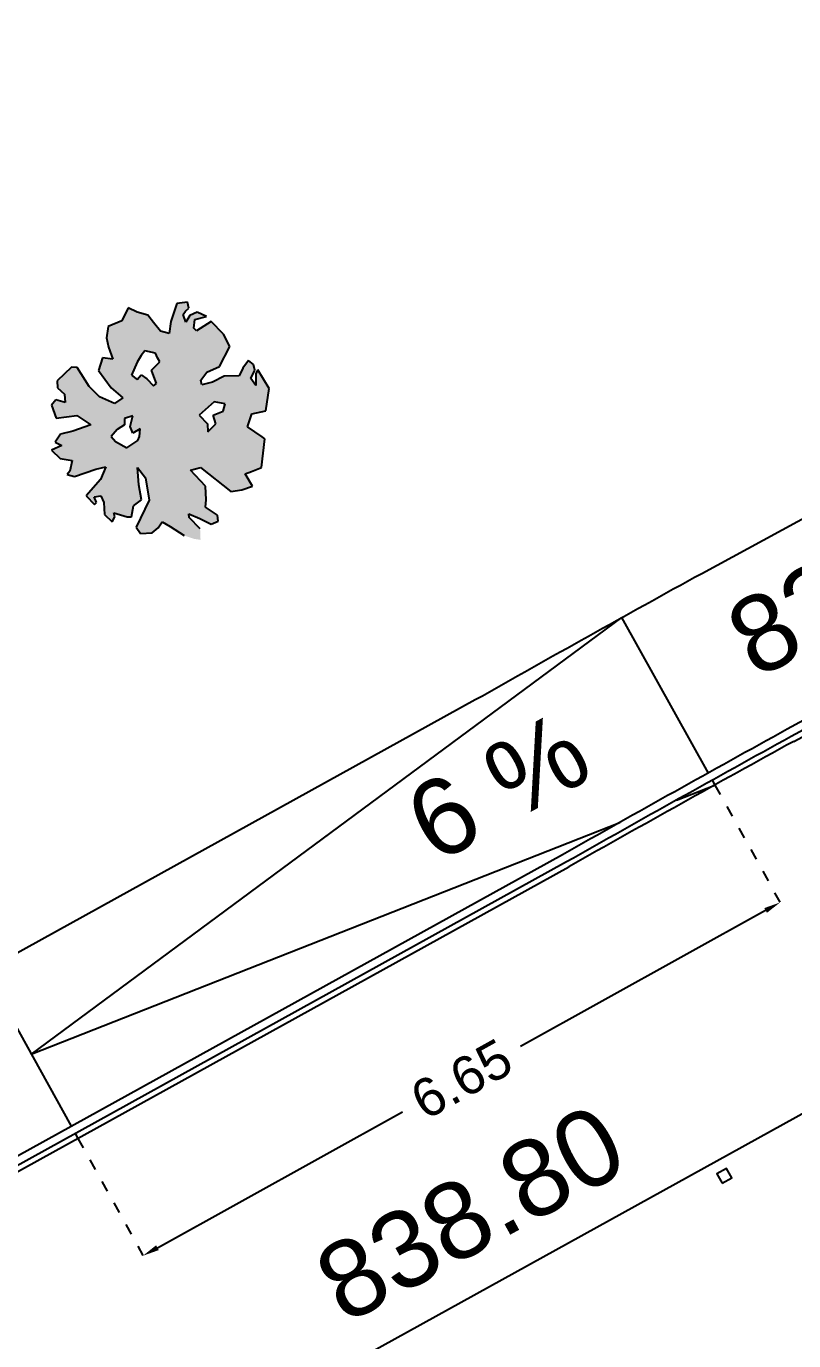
# Model space of a CAD drawing. Header units: millimetres. Extents: x 441061 to 442903, y 4515148 to 4515613.
# Drawn here: x 442190.05 to 442197.05, y 4515563.05 to 4515575.05 of the extents above; entities that cross this region are included whole.
import ezdxf
from ezdxf.enums import TextEntityAlignment as Align

# ---------------------------------------------------------------- set-up
doc = ezdxf.new("R2010")
doc.units = ezdxf.units.MM
doc.linetypes.add('CONTINUA', pattern=[0])
doc.linetypes.add('PUNTOS2', pattern=[0.125, 0, -0.125])
for name, color, linetype in [('01_cotas', 254, 'Continuous'), ('01_mono BAJA', 2, 'Continuous'), ('01_niveles', 2, 'Continuous'), ('01_piscinas', 254, 'Continuous')]:
    doc.layers.add(name, color=color, linetype=linetype)
doc.styles.add('Estilo1', font='swissel.ttf')
doc.styles.add('ROMANS', font='romans')
doc.dimstyles.new('DECIMAL-50', dxfattribs={"dimtxt": 0.08, "dimasz": 0.15, "dimexe": 0.09, "dimexo": 0, "dimgap": 0.09, "dimtad": 0, "dimzin": 0, "dimdsep": 46, "dimtxsty": 'ROMANS', "dimcen": 0.09, "dimclrt": 6, "dimadec": 0, "dimazin": 0, "dimtfac": 1.38, "dimtix": 1, "dimtofl": 0, "dimtmove": 2, "dimatfit": 3, "dimldrblk": 'OBLIQUE', "dimfxl": 1, "dimtolj": 1, "dimtzin": 0, "dimarcsym": 0})

# ---------------------------------------------------------------- blocks, each defined once
blk = doc.blocks.new('A$C6A825EFA')
at = {"layer": '01_mono BAJA', "color": 254}
blk.add_line((0, 0, 0), (15.7, 0, 0), dxfattribs=at)
blk.add_lwpolyline([(11.835, 0.2), (11.735, 0.2), (11.735, 0.1), (11.835, 0.1)], close=True, dxfattribs=at)
blk = doc.blocks.new('*D775')
at = {"layer": '01_cotas', "color": 0, "linetype": 'PUNTOS2', "lineweight": -2, "transparency": 16777216}
for p, q in [((442196.335, 4515568.122), (442196.974, 4515566.971)), ((442190.521, 4515564.894), (442191.16, 4515563.743))]:
    blk.add_line(p, q, dxfattribs=at)
at = {"layer": '01_cotas', "color": 0, "lineweight": -2, "transparency": 16777216}
for p, q in [((442196.799, 4515566.976), (442194.561, 4515565.734)), ((442191.247, 4515563.895), (442193.485, 4515565.137))]:
    blk.add_line(p, q, dxfattribs=at)
at = {"layer": '01_cotas', "color": 0, "transparency": 16777216}
for points in [[(442196.787, 4515566.998), (442196.811, 4515566.955), (442196.93, 4515567.049)], [(442191.235, 4515563.917), (442191.259, 4515563.873), (442191.116, 4515563.822)]]:
    blk.add_solid(points, dxfattribs=at)
at = {"layer": '01_cotas', "color": 7, "transparency": 16777216, "insert": (442194.023, 4515565.436), "char_height": 0.35, "attachment_point": 5, "rotation": 29.0323, "style": 'Estilo1'}
blk.add_mtext('\\A1;6.65', dxfattribs=at)

msp = doc.modelspace()

# ---------------------------------------------------------------- hatches: boundary and pattern name
at = {"layer": '01_piscinas'}
h = msp.add_hatch(dxfattribs=at)
h.set_pattern_fill('DOTS', color=256, scale=0.0396, style=0)
h.set_pattern_definition([(0, (438778.212023, 4513396.978436), (0.014597253, 0.029194506), [0, -0.029194506])])
h.paths.add_polyline_path([(442191.652, 4515571.777), (442191.643, 4515571.821), (442191.698, 4515571.895), (442191.813, 4515571.947), (442191.907, 4515572.128), (442191.852, 4515572.24), (442191.738, 4515572.356), (442191.605, 4515572.271), (442191.581, 4515572.295), (442191.59, 4515572.376), (442191.694, 4515572.401), (442191.609, 4515572.442), (442191.543, 4515572.413), (442191.508, 4515572.352), (442191.483, 4515572.422), (442191.504, 4515572.452), (442191.534, 4515572.478), (442191.523, 4515572.534), (442191.425, 4515572.521), (442191.37, 4515572.357), (442191.355, 4515572.248), (442191.274, 4515572.267), (442191.212, 4515572.347), (442191.161, 4515572.416), (442191.062, 4515572.443), (442190.98, 4515572.481), (442190.923, 4515572.363), (442190.797, 4515572.311), (442190.782, 4515572.207), (442190.8, 4515572.121), (442190.841, 4515572.012), (442190.745, 4515572.025), (442190.71, 4515571.908), (442190.826, 4515571.751), (442190.933, 4515571.66), (442190.855, 4515571.609), (442190.719, 4515571.667), (442190.623, 4515571.764), (442190.516, 4515571.935), (442190.462, 4515571.938), (442190.333, 4515571.816), (442190.336, 4515571.751), (442190.398, 4515571.693), (442190.406, 4515571.618), (442190.32, 4515571.642), (442190.28, 4515571.592), (442190.324, 4515571.475), (442190.512, 4515571.499), (442190.641, 4515571.413), (442190.476, 4515571.354), (442190.364, 4515571.327), (442190.313, 4515571.255), (442190.376, 4515571.224), (442190.28, 4515571.181), (442190.361, 4515571.105), (442190.468, 4515571.086), (442190.448, 4515570.988), (442190.423, 4515570.958), (442190.489, 4515570.941), (442190.684, 4515571.008), (442190.775, 4515571.03), (442190.729, 4515570.912), (442190.596, 4515570.765), (442190.674, 4515570.686), (442190.691, 4515570.703), (442190.669, 4515570.754), (442190.731, 4515570.764), (442190.759, 4515570.702), (442190.765, 4515570.594), (442190.833, 4515570.526), (442190.859, 4515570.572), (442190.85, 4515570.61), (442190.97, 4515570.573), (442191.011, 4515570.571), (442191.028, 4515570.672), (442191.101, 4515570.728), (442191.077, 4515570.865), (442191.067, 4515571.022), (442191.139, 4515570.927), (442191.171, 4515570.725), (442191.053, 4515570.478), (442191.094, 4515570.419), (442191.2, 4515570.425), (442191.253, 4515570.473), (442191.29, 4515570.525), (442191.364, 4515570.484), (442191.491, 4515570.401), (442191.582, 4515570.371), (442191.641, 4515570.362), (442191.637, 4515570.462), (442191.538, 4515570.567), (442191.534, 4515570.6), (442191.633, 4515570.557), (442191.739, 4515570.505), (442191.802, 4515570.532), (442191.796, 4515570.588), (442191.686, 4515570.661), (442191.691, 4515570.729), (442191.685, 4515570.853), (442191.548, 4515570.998), (442191.641, 4515571.022), (442191.916, 4515570.805), (442192.019, 4515570.819), (442192.116, 4515570.852), (442192.047, 4515570.966), (442192.105, 4515570.987), (442192.196, 4515571.024), (442192.228, 4515571.285), (442192.204, 4515571.303), (442192.07, 4515571.394), (442192.11, 4515571.512), (442192.236, 4515571.542), (442192.268, 4515571.746), (442192.164, 4515571.914), (442192.146, 4515571.881), (442192.147, 4515571.773), (442192.101, 4515571.836), (442192.137, 4515571.913), (442192.125, 4515571.964), (442192.078, 4515572.001), (442192.027, 4515571.929), (442191.994, 4515571.86), (442191.858, 4515571.856), (442191.751, 4515571.802)])
h.paths.add_polyline_path([(442191.238, 4515571.79), (442191.213, 4515571.769), (442191.15, 4515571.832), (442191.1, 4515571.87), (442191.062, 4515571.828), (442191.011, 4515571.866), (442191.062, 4515571.984), (442191.1, 4515572.047), (442191.133, 4515572.089), (442191.23, 4515572.068), (442191.247, 4515572.026), (442191.268, 4515571.988), (442191.192, 4515571.912), (442191.205, 4515571.879)], flags=16)
h.paths.add_polyline_path([(442191.629, 4515571.501), (442191.764, 4515571.622), (442191.865, 4515571.606), (442191.848, 4515571.538), (442191.755, 4515571.501), (442191.78, 4515571.421), (442191.709, 4515571.349), (442191.705, 4515571.421)], flags=16)
h.paths.add_polyline_path([(442191.024, 4515571.496), (442190.999, 4515571.396), (442191.024, 4515571.337), (442191.091, 4515571.375), (442191.083, 4515571.307), (442191.07, 4515571.27), (442190.969, 4515571.202), (442190.864, 4515571.261), (442190.826, 4515571.307), (442190.881, 4515571.37), (442190.948, 4515571.412), (442190.948, 4515571.471)], flags=16)

# ---------------------------------------------------------------- linework, layer by layer
at = {"color": 120, "linetype": 'CONTINUA'}
for p, q in [((442189.669, 4515566.434, 0), (442190.46, 4515565.004, 0)), ((442190.496, 4515564.938, 0), (442190.521, 4515564.894, 0))]:
    msp.add_line(p, q, dxfattribs=at)
at = {"color": 120, "linetype": 'CONTINUA', "elevation": 0}
for points in [[(442195.484, 4515569.651), (442190.095, 4515565.664), (442195.467, 4515567.78)], [(442195.484, 4515569.651), (442196.274, 4515568.231)], [(442195.985, 4515567.984), (442196.335, 4515568.122)], [(442196.311, 4515568.165), (442196.335, 4515568.122)]]:
    msp.add_lwpolyline(points, dxfattribs=at)
at = {"layer": '01_piscinas'}
for p, q in [((442190.98, 4515572.481), (442190.923, 4515572.363)), ((442191.062, 4515572.443), (442190.98, 4515572.481)), ((442191.161, 4515572.416), (442191.062, 4515572.443)), ((442191.425, 4515572.521), (442191.37, 4515572.357)), ((442191.523, 4515572.534), (442191.425, 4515572.521)), ((442191.483, 4515572.422), (442191.504, 4515572.452)), ((442191.508, 4515572.352), (442191.483, 4515572.422)), ((442191.504, 4515572.452), (442191.534, 4515572.478)), ((442191.534, 4515572.478), (442191.523, 4515572.534)), ((442191.609, 4515572.442), (442191.543, 4515572.413)), ((442191.694, 4515572.401), (442191.609, 4515572.442)), ((442190.797, 4515572.311), (442190.782, 4515572.207)), ((442190.923, 4515572.363), (442190.797, 4515572.311)), ((442191.212, 4515572.347), (442191.161, 4515572.416)), ((442191.274, 4515572.267), (442191.212, 4515572.347)), ((442191.37, 4515572.357), (442191.355, 4515572.248)), ((442191.543, 4515572.413), (442191.508, 4515572.352)), ((442191.581, 4515572.295), (442191.59, 4515572.376)), ((442191.59, 4515572.376), (442191.694, 4515572.401)), ((442191.738, 4515572.356), (442191.605, 4515572.271)), ((442191.852, 4515572.24), (442191.738, 4515572.356)), ((442190.782, 4515572.207), (442190.8, 4515572.121)), ((442191.355, 4515572.248), (442191.274, 4515572.267)), ((442191.605, 4515572.271), (442191.581, 4515572.295)), ((442191.907, 4515572.128), (442191.852, 4515572.24)), ((442190.8, 4515572.121), (442190.841, 4515572.012)), ((442191.133, 4515572.089), (442191.1, 4515572.047)), ((442191.23, 4515572.068), (442191.133, 4515572.089)), ((442191.247, 4515572.026), (442191.23, 4515572.068)), ((442191.813, 4515571.947), (442191.907, 4515572.128)), ((442190.462, 4515571.938), (442190.333, 4515571.816)), ((442190.516, 4515571.935), (442190.462, 4515571.938)), ((442190.745, 4515572.025), (442190.71, 4515571.908)), ((442190.841, 4515572.012), (442190.745, 4515572.025)), ((442191.062, 4515571.984), (442191.011, 4515571.866)), ((442191.1, 4515572.047), (442191.062, 4515571.984)), ((442191.192, 4515571.912), (442191.268, 4515571.988)), ((442191.268, 4515571.988), (442191.247, 4515572.026)), ((442191.698, 4515571.895), (442191.813, 4515571.947)), ((442192.078, 4515572.001), (442192.027, 4515571.929)), ((442192.125, 4515571.964), (442192.078, 4515572.001)), ((442192.137, 4515571.913), (442192.125, 4515571.964)), ((442190.623, 4515571.764), (442190.516, 4515571.935)), ((442190.71, 4515571.908), (442190.826, 4515571.751)), ((442191.011, 4515571.866), (442191.062, 4515571.828)), ((442191.062, 4515571.828), (442191.1, 4515571.87)), ((442191.1, 4515571.87), (442191.15, 4515571.832)), ((442191.15, 4515571.832), (442191.213, 4515571.769)), ((442191.205, 4515571.879), (442191.192, 4515571.912)), ((442191.238, 4515571.79), (442191.205, 4515571.879)), ((442191.643, 4515571.821), (442191.698, 4515571.895)), ((442191.652, 4515571.777), (442191.643, 4515571.821)), ((442191.858, 4515571.856), (442191.751, 4515571.802)), ((442191.994, 4515571.86), (442191.858, 4515571.856)), ((442192.027, 4515571.929), (442191.994, 4515571.86)), ((442192.101, 4515571.836), (442192.137, 4515571.913)), ((442192.147, 4515571.773), (442192.101, 4515571.836)), ((442192.164, 4515571.914), (442192.146, 4515571.881)), ((442192.146, 4515571.881), (442192.147, 4515571.773)), ((442192.268, 4515571.746), (442192.164, 4515571.914)), ((442190.333, 4515571.816), (442190.336, 4515571.751)), ((442190.336, 4515571.751), (442190.398, 4515571.693)), ((442190.719, 4515571.667), (442190.623, 4515571.764)), ((442190.826, 4515571.751), (442190.933, 4515571.66)), ((442191.213, 4515571.769), (442191.238, 4515571.79)), ((442191.751, 4515571.802), (442191.652, 4515571.777)), ((442192.236, 4515571.542), (442192.268, 4515571.746)), ((442190.32, 4515571.642), (442190.28, 4515571.592)), ((442190.28, 4515571.592), (442190.324, 4515571.475)), ((442190.406, 4515571.618), (442190.32, 4515571.642)), ((442190.398, 4515571.693), (442190.406, 4515571.618)), ((442190.855, 4515571.609), (442190.719, 4515571.667)), ((442190.933, 4515571.66), (442190.855, 4515571.609)), ((442191.764, 4515571.622), (442191.629, 4515571.501)), ((442191.865, 4515571.606), (442191.764, 4515571.622)), ((442191.848, 4515571.538), (442191.865, 4515571.606)), ((442190.324, 4515571.475), (442190.512, 4515571.499)), ((442190.512, 4515571.499), (442190.641, 4515571.413)), ((442191.024, 4515571.496), (442190.948, 4515571.471)), ((442190.948, 4515571.471), (442190.948, 4515571.412)), ((442190.999, 4515571.396), (442191.024, 4515571.496)), ((442191.629, 4515571.501), (442191.705, 4515571.421)), ((442191.755, 4515571.501), (442191.848, 4515571.538)), ((442191.78, 4515571.421), (442191.755, 4515571.501)), ((442192.07, 4515571.394), (442192.11, 4515571.512)), ((442192.11, 4515571.512), (442192.236, 4515571.542)), ((442190.476, 4515571.354), (442190.364, 4515571.327)), ((442190.641, 4515571.413), (442190.476, 4515571.354)), ((442190.881, 4515571.37), (442190.826, 4515571.307)), ((442190.948, 4515571.412), (442190.881, 4515571.37)), ((442191.024, 4515571.337), (442190.999, 4515571.396)), ((442191.091, 4515571.375), (442191.024, 4515571.337)), ((442191.083, 4515571.307), (442191.091, 4515571.375)), ((442191.705, 4515571.421), (442191.709, 4515571.349)), ((442191.709, 4515571.349), (442191.78, 4515571.421)), ((442192.204, 4515571.303), (442192.07, 4515571.394)), ((442190.376, 4515571.224), (442190.28, 4515571.181)), ((442190.364, 4515571.327), (442190.313, 4515571.255)), ((442190.313, 4515571.255), (442190.376, 4515571.224)), ((442190.826, 4515571.307), (442190.864, 4515571.261)), ((442190.864, 4515571.261), (442190.969, 4515571.202)), ((442190.969, 4515571.202), (442191.07, 4515571.27)), ((442191.07, 4515571.27), (442191.083, 4515571.307)), ((442192.196, 4515571.024), (442192.228, 4515571.285)), ((442192.228, 4515571.285), (442192.204, 4515571.303)), ((442190.28, 4515571.181), (442190.361, 4515571.105)), ((442190.361, 4515571.105), (442190.468, 4515571.086)), ((442190.448, 4515570.988), (442190.423, 4515570.958)), ((442190.468, 4515571.086), (442190.448, 4515570.988)), ((442190.489, 4515570.941), (442190.684, 4515571.008)), ((442190.684, 4515571.008), (442190.775, 4515571.03)), ((442190.775, 4515571.03), (442190.729, 4515570.912)), ((442191.077, 4515570.865), (442191.067, 4515571.022)), ((442191.067, 4515571.022), (442191.139, 4515570.927)), ((442191.548, 4515570.998), (442191.641, 4515571.022)), ((442191.685, 4515570.853), (442191.548, 4515570.998)), ((442191.641, 4515571.022), (442191.916, 4515570.805)), ((442192.047, 4515570.966), (442192.105, 4515570.987)), ((442192.105, 4515570.987), (442192.196, 4515571.024)), ((442190.423, 4515570.958), (442190.489, 4515570.941)), ((442190.729, 4515570.912), (442190.596, 4515570.765)), ((442191.101, 4515570.728), (442191.077, 4515570.865)), ((442191.139, 4515570.927), (442191.171, 4515570.725)), ((442192.116, 4515570.852), (442192.047, 4515570.966)), ((442190.596, 4515570.765), (442190.674, 4515570.686)), ((442190.669, 4515570.754), (442190.731, 4515570.764)), ((442190.691, 4515570.703), (442190.669, 4515570.754)), ((442190.731, 4515570.764), (442190.759, 4515570.702)), ((442191.691, 4515570.729), (442191.685, 4515570.853)), ((442191.916, 4515570.805), (442192.019, 4515570.819)), ((442192.019, 4515570.819), (442192.116, 4515570.852)), ((442190.674, 4515570.686), (442190.691, 4515570.703)), ((442190.759, 4515570.702), (442190.765, 4515570.594)), ((442191.011, 4515570.571), (442191.028, 4515570.672)), ((442191.028, 4515570.672), (442191.101, 4515570.728)), ((442191.171, 4515570.725), (442191.053, 4515570.478)), ((442191.686, 4515570.661), (442191.691, 4515570.729)), ((442191.796, 4515570.588), (442191.686, 4515570.661)), ((442190.765, 4515570.594), (442190.833, 4515570.526)), ((442190.833, 4515570.526), (442190.859, 4515570.572)), ((442190.859, 4515570.572), (442190.85, 4515570.61)), ((442190.85, 4515570.61), (442190.97, 4515570.573)), ((442190.97, 4515570.573), (442191.011, 4515570.571)), ((442191.253, 4515570.473), (442191.29, 4515570.525)), ((442191.29, 4515570.525), (442191.364, 4515570.484)), ((442191.538, 4515570.567), (442191.534, 4515570.6)), ((442191.534, 4515570.6), (442191.633, 4515570.557)), ((442191.637, 4515570.462), (442191.538, 4515570.567)), ((442191.633, 4515570.557), (442191.739, 4515570.505)), ((442191.739, 4515570.505), (442191.802, 4515570.532)), ((442191.802, 4515570.532), (442191.796, 4515570.588)), ((442191.053, 4515570.478), (442191.094, 4515570.419)), ((442191.094, 4515570.419), (442191.2, 4515570.425)), ((442191.2, 4515570.425), (442191.253, 4515570.473)), ((442191.364, 4515570.484), (442191.491, 4515570.401)), ((442197.055, 4515568.52), (442198.337, 4515569.216)), ((442188.101, 4515563.556), (442195.003, 4515567.375))]:
    msp.add_line(p, q, dxfattribs=at)
for points in [[(442247.017, 4515584.322, 0.016487), (442243.157, 4515583.992, 0.014757), (442235.718, 4515582.885, 0.006475), (442229.942, 4515581.582, 0.008166), (442222.708, 4515579.727, 0.021654), (442213.588, 4515576.612, 0.020322), (442205.305, 4515572.981, 0.00713), (442199.746, 4515570.121, 0.000222), (442199.574, 4515570.029), (442198.285, 4515569.33), (442196.996, 4515568.631, 0.002681), (442194.944, 4515567.485), (442188.042, 4515563.666), (442185.427, 4515562.223), (442177.513, 4515557.855), (442172.57, 4515555.116), (442159.401, 4515547.817), (442159.287, 4515547.753), (442170.069, 4515529.756)], [(442247.015, 4515584.247, 0.016462), (442243.165, 4515583.918, 0.014755), (442235.733, 4515582.812, 0.006474), (442229.959, 4515581.509, 0.008165), (442222.728, 4515579.655, 0.021653), (442213.616, 4515576.542, 0.020322), (442205.338, 4515572.914, 0.00713), (442199.781, 4515570.055, 0.000222), (442199.61, 4515569.963), (442198.321, 4515569.264), (442197.032, 4515568.565, 0.002681), (442194.98, 4515567.419), (442188.078, 4515563.6), (442185.463, 4515562.157), (442177.549, 4515557.79), (442172.606, 4515555.05), (442159.437, 4515547.751), (442159.391, 4515547.725), (442170.133, 4515529.795)]]:
    msp.add_lwpolyline(points, format="xyb", dxfattribs=at)
at = {"layer": '01_piscinas', "elevation": 0}
msp.add_lwpolyline([(442187.297, 4515565.111), (442194.149, 4515568.902, -0.002679), (442196.215, 4515570.056), (442197.509, 4515570.757), (442198.803, 4515571.459, -0.000228), (442198.98, 4515571.554, -0.007137), (442204.586, 4515574.439, -0.008301), (442207.983, 4515576.026)], format="xyb", dxfattribs=at)
at = {"layer": '01_piscinas'}
msp.add_arc((442302.815, 4515376.657), 219.082, 118.8647, 119.47916, dxfattribs=at)

# ---------------------------------------------------------------- block references
at = {"layer": '01_mono BAJA', "rotation": 208.9585834453381}
msp.add_blockref('A$C6A825EFA', (442206.66, 4515570.389, 0), dxfattribs=at)

# ---------------------------------------------------------------- texts
at = {"color": 120, "linetype": 'CONTINUA', "style": 'Estilo1'}
msp.add_text('6 %%%', height=0.7, rotation=29, dxfattribs=at).set_placement((442194.523, 4515567.803), align=Align.CENTER)
at = {"layer": '01_niveles', "color": 7, "style": 'Estilo1'}
for s, p in [('839.00', (442198.025, 4515569.8)), ('838.80', (442194.27, 4515563.906, 0))]:
    msp.add_text(s, height=0.7, rotation=28.6634, dxfattribs=at).set_placement(p, align=Align.CENTER)

# ---------------------------------------------------------------- dimensions: what is measured, and where the dimension line sits
at = {"layer": '01_cotas', "color": 251}
dim = msp.add_aligned_dim(p1=(442190.521, 4515564.894, 0), p2=(442196.335, 4515568.122, 0), distance=-1.226, dimstyle='DECIMAL-50', override={"dimtxt": 0.35, "dimtxsty": 'Estilo1', "dimsah": 1, "dimclrt": 7, "dimfxl": 0.09, "dimarcsym": 2}, dxfattribs=at)
dim.commit()
dim.dimension.update_dxf_attribs({"geometry": '*D775', "text_midpoint": (442194.023, 4515565.436)})

doc.saveas('drawing.dxf')
